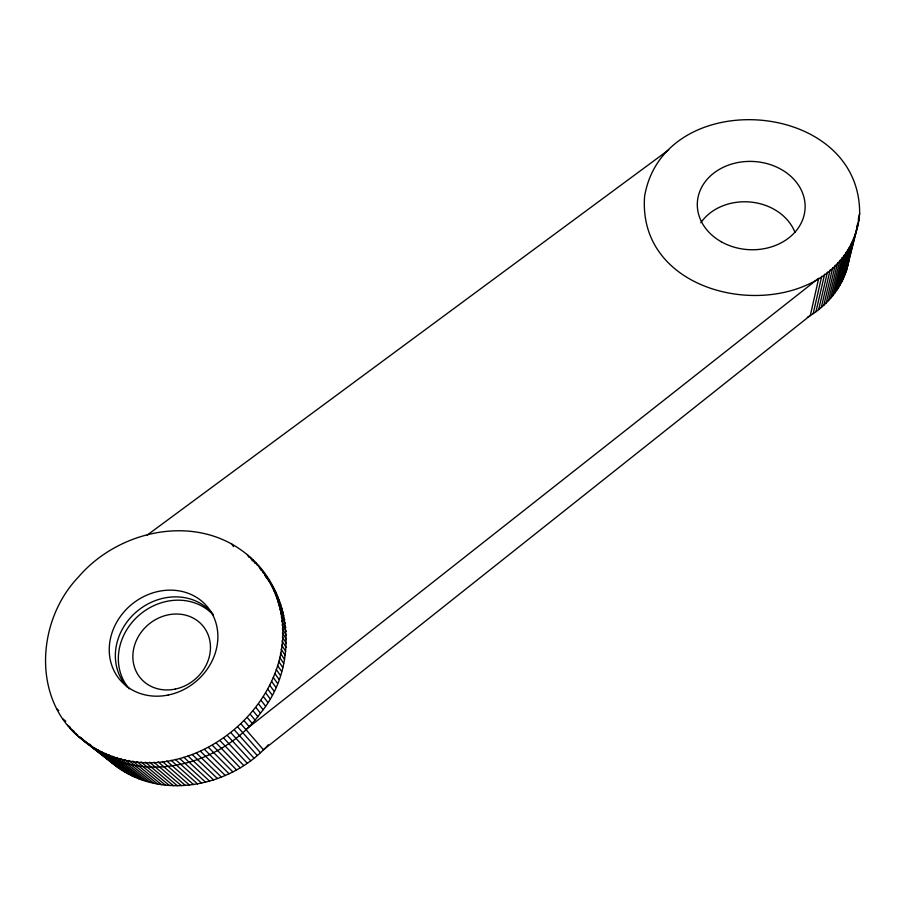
<?xml version="1.0" encoding="UTF-8"?>
<svg xmlns="http://www.w3.org/2000/svg" width="905" height="905" viewBox="0 0 905 905"><rect width="100%" height="100%" fill="white"/><g stroke="black" fill="none" stroke-linecap="round" stroke-linejoin="round"><path stroke-width="1.36" d="M91.088 746.602C143.963 786.388 223.512 764.476 260.47 713.14C300.324 665.345 293.175 586.757 241.545 550.319C191.057 513.836 117.13 531.586 78.373 577.107C36.698 620.445 31.528 699.723 81.405 739.023L115.829 765.969C162.029 801.004 231.295 786.468 268.344 744.77M84.516 741.455C185.027 815.722 334.669 680.707 265.007 574.37M859.637 213.716C860.655 98.928 663.829 84.697 644.62 196.204C635.208 317.293 847.453 332.87 859.637 213.716L858.268 219.134M849.082 258.988C845.598 283.74 828.675 305.042 807.362 317.327M813.199 313.616L821.717 276.297M815.982 311.637L824.625 274.238M818.686 309.578L827.442 272.111M821.288 307.44L830.157 269.894M823.799 305.211L832.77 267.597M826.208 302.926L835.27 265.233M828.505 300.562L837.668 262.789M830.7 298.13L839.953 260.278M832.792 295.63L842.125 257.699M834.772 293.073L844.184 255.063M836.627 290.46L846.118 252.371M838.369 287.801L847.928 249.61M839.998 285.075L849.625 246.816M841.503 282.315L851.186 243.965M842.894 279.509L852.623 241.069M844.15 276.67L853.935 238.139M856.65 227.63L857.68 223.58M858.37 220.877L859.388 216.827M845.293 273.785L859.015 219.926M846.299 270.878L858.494 223.015M245.889 729.532L818.72 278.254L810.314 315.517L263.446 749.781L241.216 724.158M147.244 535.07L668.705 149.868M75.534 733.819L77.751 735.561M79.968 737.304L122.017 770.246M78.418 736.478L118.872 768.164M70.115 728.174L73.95 731.195M97.932 749.951L128.555 774.047M72.762 731.048L77.536 734.803M89.301 744.046L91.496 745.765M94.437 748.016L125.241 772.203M101.518 751.75L131.96 775.755M67.581 725.199L70.466 727.484M62.909 718.977L65.805 721.274M105.195 753.413L135.433 777.338M108.939 754.94L138.985 778.798M112.763 756.331L142.594 780.11M116.655 757.576L146.271 781.298M56.868 708.977L58.814 710.538M120.603 758.673L150.015 782.35M124.619 759.634L153.805 783.266M128.68 760.438L157.64 784.035M132.797 761.105L161.531 784.669M136.96 761.614L165.445 785.155M141.146 761.976L169.405 785.506M145.366 762.191L173.387 785.71M149.619 762.248L177.391 785.778M112.876 763.662L105.523 756.953M88.011 744.193L80.364 737.213M153.884 762.157L181.419 785.687M158.171 761.908L185.446 785.472M162.459 761.512L189.484 785.099M166.758 760.969L193.534 784.59M171.045 760.279L197.561 783.934M175.321 759.431L201.589 783.13M179.586 758.435L205.605 782.203M183.828 757.293L209.598 781.128M188.048 756.014L213.557 779.918M192.233 754.578L217.494 778.56M196.374 753.005L221.386 777.078M200.48 751.297L225.243 775.461M204.53 749.453L229.044 773.718M208.535 747.473L232.8 771.852M212.471 745.369L236.499 769.85M216.34 743.129L240.13 767.734M220.153 740.765L243.705 765.506M223.874 738.276L247.201 763.153M227.528 735.675L250.617 760.686M231.092 732.96L253.954 758.107M234.565 730.131L257.212 755.437M237.936 727.19L260.38 752.655M244.395 721.014L249.022 726.432M247.472 717.789L252.043 723.231M250.425 714.475L254.972 719.95M253.276 711.07L257.778 716.59M256.002 707.586L260.47 713.14M258.615 704.022L263.038 709.622M261.104 700.402L265.493 706.036M264.758 575.275L269.181 581.27M263.457 696.703L267.812 702.382M265.685 692.947L270.018 698.66M267.778 689.146L272.077 694.893M269.747 685.277L274.011 691.081M271.568 681.375L275.821 687.212M273.265 677.438L277.484 683.309M274.815 673.456L279 679.384M276.217 669.451L280.392 675.413M277.484 665.424L281.636 671.42M278.604 661.363L282.733 667.415M279.577 657.302L283.695 663.388M280.414 653.229L284.509 659.36M281.093 649.157L285.188 655.322M281.636 645.084L285.709 651.295M282.032 641.012L286.093 647.267M282.281 636.962L286.331 643.251M282.383 632.923L286.433 639.258M282.337 628.907L286.376 635.276M282.145 624.914L286.184 631.328M232.031 544.244L233.535 546.643M281.806 620.954L285.856 627.403M281.331 617.029L285.38 623.522M280.708 613.149L284.758 619.676M279.95 609.314L284 615.875M279.057 605.524L283.107 612.131M247.461 554.923L248.909 557.288M278.016 601.791L282.077 608.432M250.278 557.401L252.438 560.93M255.617 562.661L257.043 564.992M276.84 598.115L280.912 604.789M252.993 559.98L255.142 563.498M260.527 568.317L263.344 572.956M274.102 590.954L278.197 597.707M258.129 565.444L260.957 570.093M275.539 594.506L279.622 601.214M267.066 577.526L273.152 587.605M270.833 584.087L276.376 593.228M262.823 571.293L267.02 578.227M272.529 587.481L276.636 594.268M700.821 222.743A51.721 42.931 3.5 0 1 750.935 202.087A51.721 42.931 3.5 0 1 794.952 232.336M129.291 688.852A55.929 49.447 -39.9 0 1 138.737 615.513A55.929 49.447 -39.9 0 1 213.195 614.902M127.503 687.302A56.268 49.685 -39.8 0 1 136.61 611.678A56.268 49.685 -39.8 0 1 213.014 614.28M175.197 689.101A40.68 35.962 -39.9 0 0 203.365 626.498A40.68 35.962 -39.9 0 0 136.429 640.344A40.68 35.962 -39.9 0 0 175.197 689.101M721.206 241.737A53.949 44.153 3.1 0 0 805.02 209.462A53.949 44.153 3.1 0 0 727.439 165.502A53.949 44.153 3.1 0 0 721.206 241.737M168.149 695.04A56.947 50.171 -39.5 0 0 208.139 607.73A56.947 50.171 -39.5 0 0 114.392 626.746A56.947 50.171 -39.5 0 0 168.149 695.04"/></g></svg>
